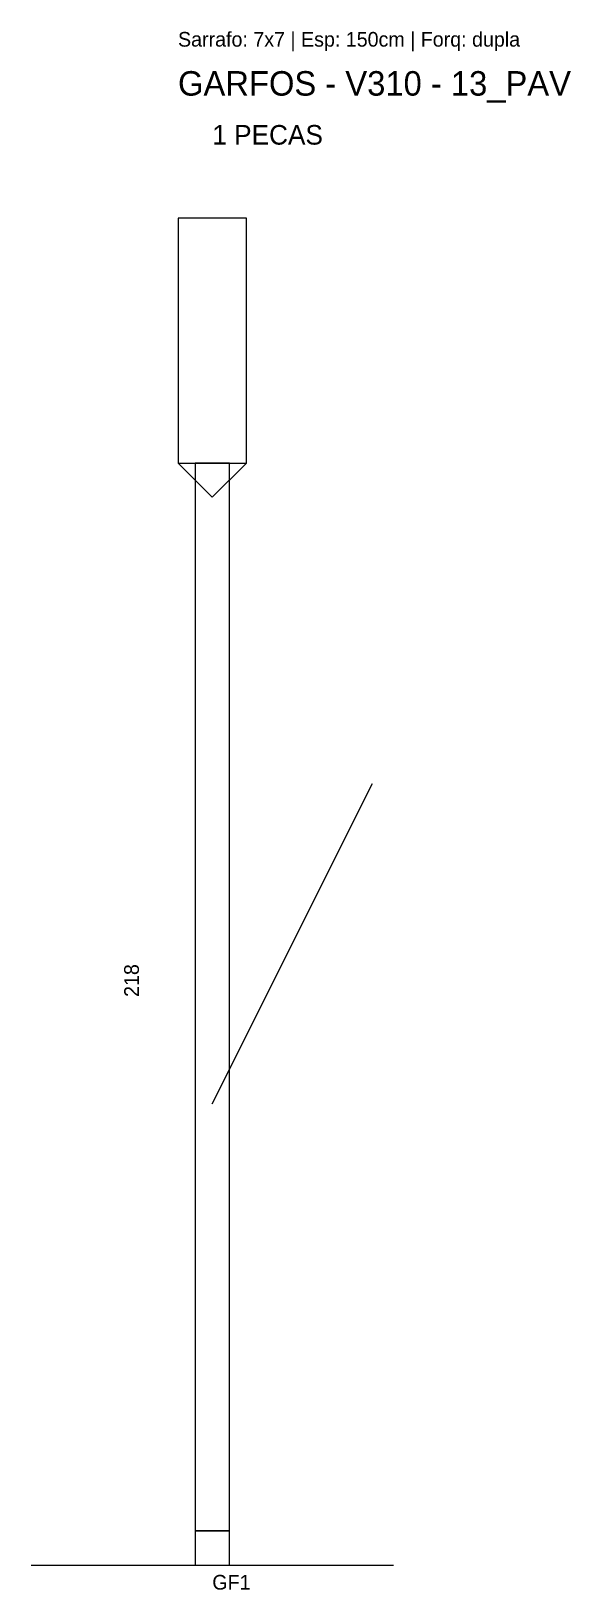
# Model space of a CAD drawing. Header units: metres. Extents: x -30 to 80, y -12 to 306.
import ezdxf

# ---------------------------------------------------------------- set-up
doc = ezdxf.new("R2010")
doc.units = ezdxf.units.M
for name, color, linetype in [('BARRA_ANCORAGEM', 6, 'Continuous'), ('COTA', 1, 'Continuous'), ('GARFOS', 5, 'Continuous'), ('NOMENCLATURA', 7, 'Continuous'), ('SARRAFOS', 3, 'Continuous'), ('VIGAS_REF', 1, 'Continuous')]:
    doc.layers.add(name, color=color, linetype=linetype)

msp = doc.modelspace()

# ---------------------------------------------------------------- linework, layer by layer
at = {"layer": 'BARRA_ANCORAGEM'}
msp.add_line((7, 87.2), (39.7, 152.6), dxfattribs=at)
at = {"layer": 'GARFOS'}
for p, q in [((7, 211), (0, 218)), ((0, 218), (14, 218)), ((7, 211), (14, 218))]:
    msp.add_line(p, q, dxfattribs=at)
at = {"layer": 'GARFOS', "linetype": 'CONTINUOUS'}
msp.add_line((-30, -7), (44, -7), dxfattribs=at)
at = {"layer": 'GARFOS'}
msp.add_lwpolyline([(3.5, 0), (10.5, 0), (10.5, 218), (3.5, 218), (3.5, 0)], dxfattribs=at)
at = {"layer": 'SARRAFOS'}
msp.add_lwpolyline([(3.5, -7), (10.5, -7), (10.5, 0), (3.5, 0), (3.5, -7)], dxfattribs=at)
at = {"layer": 'VIGAS_REF'}
msp.add_lwpolyline([(0, 218), (14, 218), (14, 268), (0, 268), (0, 218)], dxfattribs=at)

# ---------------------------------------------------------------- texts
at = {"layer": 'COTA'}
msp.add_text('218', height=3, rotation=90, dxfattribs=at).set_placement((-8, 109))
at = {"layer": 'NOMENCLATURA'}
for s, height, p in [('Sarrafo: 7x7 | Esp: 150cm | Forq: dupla', 3, (0, 303)), ('GARFOS - V310 - 13_PAV', 5, (0, 293)), ('1 PECAS', 4, (7, 283)), ('GF1', 3, (7, -12))]:
    msp.add_text(s, height=height, dxfattribs=at).set_placement(p)

doc.saveas('drawing.dxf')
